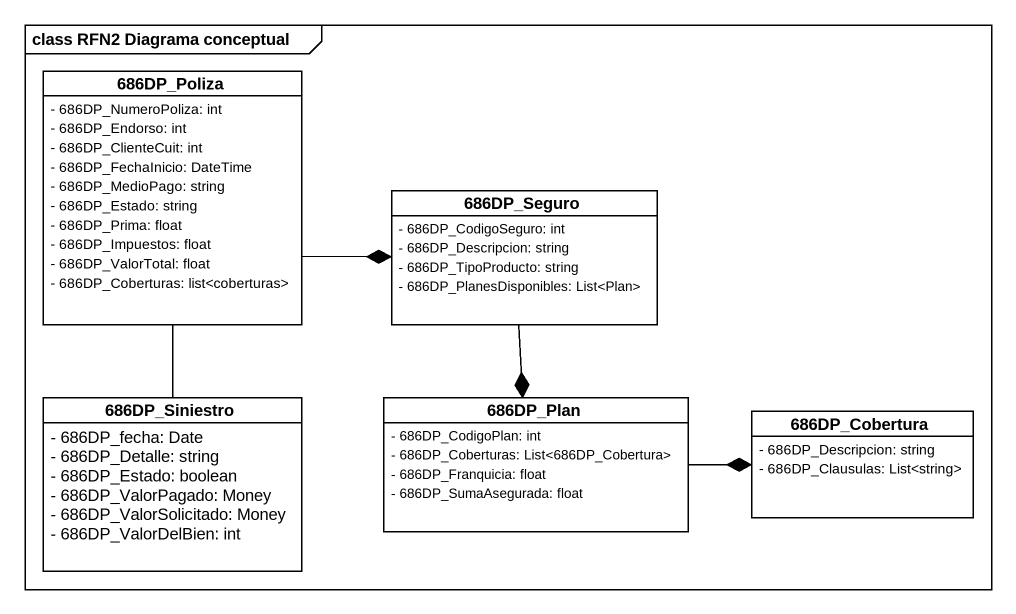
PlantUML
@startuml
mainframe class RFN2 Diagrama conceptual
hide circle
hide empty members
skinparam classAttributeIconSize 0
class "686DP_Poliza" as c686DP_Poliza {
  - 686DP_NumeroPoliza: int
  - 686DP_Endorso: int
  - 686DP_ClienteCuit: int
  - 686DP_FechaInicio: DateTime
  - 686DP_MedioPago: string
  - 686DP_Estado: string
  - 686DP_Prima: float
  - 686DP_Impuestos: float
  - 686DP_ValorTotal: float
  - 686DP_Coberturas: list<coberturas>
}
class "686DP_Seguro" as c686DP_Seguro {
  - 686DP_CodigoSeguro: int
  - 686DP_Descripcion: string
  - 686DP_TipoProducto: string
  - 686DP_PlanesDisponibles: List<Plan>
}
class "686DP_Siniestro" as c686DP_Siniestro {
  - 686DP_fecha: Date
  - 686DP_Detalle: string
  - 686DP_Estado: boolean
  - 686DP_ValorPagado: Money
  - 686DP_ValorSolicitado: Money
  - 686DP_ValorDelBien: int
}
class "686DP_Plan" as c686DP_Plan {
  - 686DP_CodigoPlan: int
  - 686DP_Coberturas: List<686DP_Cobertura>
  - 686DP_Franquicia: float
  - 686DP_SumaAsegurada: float
}
class "686DP_Cobertura" as c686DP_Cobertura {
  - 686DP_Descripcion: string
  - 686DP_Clausulas: List<string>
}
c686DP_Poliza -right-* c686DP_Seguro
c686DP_Poliza -- c686DP_Siniestro
c686DP_Seguro --* c686DP_Plan
c686DP_Plan -right-* c686DP_Cobertura
@enduml
